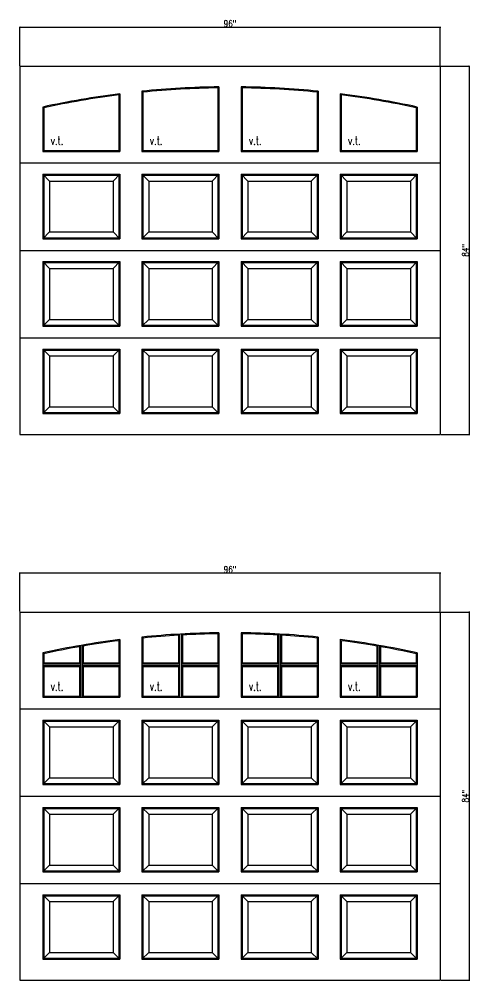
# Model space of a CAD drawing. Header units: inches. Extents: x 1985 to 11287, y 379 to 3234.
# Drawn here: x 9042.3 to 9145.1, y 2476.2 to 2695.7 of the extents above; entities that cross this region are included whole.
import ezdxf

# ---------------------------------------------------------------- set-up
doc = ezdxf.new("R2010")
doc.units = ezdxf.units.IN
doc.header["$MEASUREMENT"] = 0
doc.layers.get('0').update_dxf_attribs({"linetype": 'CONTINUOUS'})
doc.layers.get('Defpoints').update_dxf_attribs({"linetype": 'CONTINUOUS'})
doc.layers.add('COTE1-1 99', color=7, linetype='CONTINUOUS')
doc.layers.add('elevation 99', color=7, linetype='CONTINUOUS')
doc.styles.get("Standard").update_dxf_attribs({"font": 'txt.shx', "width": 0.8})
doc.dimstyles.new('Elevation', dxfattribs={"dimscale": 2, "dimtxt": 0.75, "dimasz": 0.0625, "dimexe": 0.0625, "dimexo": 0.0625, "dimgap": 0.0625, "dimtad": 1, "dimdec": 5, "dimzin": 0, "dimdsep": 46, "dimlunit": 5, "dimtxsty": 'Standard', "dimblk1": 'OBLIQUE', "dimblk2": 'OBLIQUE', "dimsah": 1, "dimcen": 2, "dimdle": 0.0625, "dimclrd": 1, "dimclre": 1, "dimadec": 1, "dimazin": 0, "dimtfac": 0.375, "dimtdec": 5, "dimtmove": 0, "dimatfit": 3, "dimldrblk": 'OBLIQUE', "dimfxl": 1, "dimfrac": 2, "dimtolj": 1, "dimtzin": 0, "dimarcsym": 0})

# ---------------------------------------------------------------- blocks, each defined once
blk = doc.blocks.new('_OBLIQUE')
at = {"color": 0, "linetype": 'ByBlock'}
blk.add_line((-0.5, -0.5), (0.5, 0.5), dxfattribs=at)
blk = doc.blocks.new('*D50')
at = {"layer": 'COTE1-1 99', "color": 1, "lineweight": -2, "transparency": 16777216}
for p, q in [((9138.51, 2569.25), (9042.26, 2569.25)), ((9042.38, 2560.49), (9042.38, 2569.37)), ((9138.38, 2560.49), (9138.38, 2569.37))]:
    blk.add_line(p, q, dxfattribs=at)
at = {"layer": 'Defpoints', "color": 0, "transparency": 16777216}
for p in [(9042.38, 2569.25), (9042.38, 2560.37), (9138.38, 2560.37)]:
    blk.add_point(p, dxfattribs=at)
at = {"layer": 'COTE1-1 99', "color": 1, "lineweight": -2, "transparency": 16777216, "xscale": 0.125, "yscale": 0.125, "zscale": 0.125, "rotation": 180}
blk.add_blockref('_OBLIQUE', (9042.38, 2569.25), dxfattribs=at)
at = {"layer": 'COTE1-1 99', "color": 1, "lineweight": -2, "transparency": 16777216, "xscale": 0.125, "yscale": 0.125, "zscale": 0.125}
blk.add_blockref('_OBLIQUE', (9138.38, 2569.25), dxfattribs=at)
at = {"layer": 'COTE1-1 99', "color": 0, "transparency": 16777216, "insert": (9090.38, 2570.12), "char_height": 1.5, "attachment_point": 5}
blk.add_mtext('\\A1;96"', dxfattribs=at)
blk = doc.blocks.new('*D51')
at = {"layer": 'COTE1-1 99', "color": 1, "lineweight": -2, "transparency": 16777216}
for p, q in [((9138.51, 2560.37), (9145.12, 2560.37)), ((9144.99, 2560.49), (9144.99, 2476.24)), ((9138.51, 2476.37), (9145.12, 2476.37))]:
    blk.add_line(p, q, dxfattribs=at)
at = {"layer": 'Defpoints', "color": 0, "transparency": 16777216}
for p in [(9138.38, 2560.37), (9138.38, 2476.37), (9144.99, 2476.37)]:
    blk.add_point(p, dxfattribs=at)
at = {"layer": 'COTE1-1 99', "color": 1, "lineweight": -2, "transparency": 16777216, "xscale": 0.125, "yscale": 0.125, "zscale": 0.125}
for p, rotation in [((9144.99, 2560.37), 90), ((9144.99, 2476.37), 270)]:
    blk.add_blockref('_OBLIQUE', p, dxfattribs=dict(at, rotation=rotation))
at = {"layer": 'COTE1-1 99', "color": 0, "transparency": 16777216, "insert": (9144.12, 2518.37), "char_height": 1.5, "attachment_point": 5, "rotation": 90}
blk.add_mtext('\\A1;84"', dxfattribs=at)
blk = doc.blocks.new('*D52')
at = {"layer": 'COTE1-1 99', "color": 1, "lineweight": -2, "transparency": 16777216}
for p, q in [((9138.51, 2693.81), (9042.26, 2693.81)), ((9042.38, 2685.05), (9042.38, 2693.93)), ((9138.38, 2685.05), (9138.38, 2693.93))]:
    blk.add_line(p, q, dxfattribs=at)
at = {"layer": 'Defpoints', "color": 0, "transparency": 16777216}
for p in [(9042.38, 2693.81), (9042.38, 2684.93), (9138.38, 2684.93)]:
    blk.add_point(p, dxfattribs=at)
at = {"layer": 'COTE1-1 99', "color": 1, "lineweight": -2, "transparency": 16777216, "xscale": 0.125, "yscale": 0.125, "zscale": 0.125, "rotation": 180}
blk.add_blockref('_OBLIQUE', (9042.38, 2693.81), dxfattribs=at)
at = {"layer": 'COTE1-1 99', "color": 1, "lineweight": -2, "transparency": 16777216, "xscale": 0.125, "yscale": 0.125, "zscale": 0.125}
blk.add_blockref('_OBLIQUE', (9138.38, 2693.81), dxfattribs=at)
at = {"layer": 'COTE1-1 99', "color": 0, "transparency": 16777216, "insert": (9090.38, 2694.68), "char_height": 1.5, "attachment_point": 5}
blk.add_mtext('\\A1;96"', dxfattribs=at)
blk = doc.blocks.new('*D53')
at = {"layer": 'COTE1-1 99', "color": 1, "lineweight": -2, "transparency": 16777216}
for p, q in [((9138.51, 2684.93), (9145.12, 2684.93)), ((9144.99, 2685.05), (9144.99, 2600.8)), ((9138.51, 2600.93), (9145.12, 2600.93))]:
    blk.add_line(p, q, dxfattribs=at)
at = {"layer": 'Defpoints', "color": 0, "transparency": 16777216}
for p in [(9138.38, 2684.93), (9138.38, 2600.93), (9144.99, 2600.93)]:
    blk.add_point(p, dxfattribs=at)
at = {"layer": 'COTE1-1 99', "color": 1, "lineweight": -2, "transparency": 16777216, "xscale": 0.125, "yscale": 0.125, "zscale": 0.125}
for p, rotation in [((9144.99, 2684.93), 90), ((9144.99, 2600.93), 270)]:
    blk.add_blockref('_OBLIQUE', p, dxfattribs=dict(at, rotation=rotation))
at = {"layer": 'COTE1-1 99', "color": 0, "transparency": 16777216, "insert": (9144.12, 2642.93), "char_height": 1.5, "attachment_point": 5, "rotation": 90}
blk.add_mtext('\\A1;84"', dxfattribs=at)

msp = doc.modelspace()

# ---------------------------------------------------------------- linework, layer by layer
at = {"layer": 'elevation 99'}
for p, q in [((9042.380675, 2684.928909), (9138.380675, 2684.928909)), ((9042.380675, 2684.928909), (9042.380675, 2600.928909)), ((9047.880675, 2684.928909), (9087.630675, 2684.928909)), ((9093.130675, 2684.928909), (9132.880675, 2684.928909)), ((9138.380675, 2684.928909), (9138.380675, 2600.928909)), ((9070.272675, 2679.235042), (9070.272675, 2665.508409)), ((9070.505675, 2679.024264), (9070.272675, 2679.235042)), ((9087.630675, 2679.995346), (9087.863675, 2680.228346)), ((9087.630675, 2679.995346), (9087.630675, 2665.741409)), ((9087.863675, 2680.231433), (9087.863675, 2665.508409)), ((9092.897675, 2680.231433), (9092.897675, 2665.508409)), ((9093.130675, 2679.995346), (9092.897675, 2680.228346)), ((9093.130675, 2679.995346), (9093.130675, 2665.741409)), ((9110.255675, 2679.024264), (9110.488675, 2679.235042)), ((9110.488675, 2679.235042), (9110.488675, 2665.508409)), ((9065.005675, 2678.397996), (9065.238675, 2678.66252)), ((9065.005675, 2678.397996), (9065.005675, 2665.741409)), ((9065.238675, 2678.66252), (9065.238675, 2665.508409)), ((9070.505675, 2679.024264), (9070.505675, 2665.741409)), ((9110.255675, 2679.024264), (9110.255675, 2665.741409)), ((9115.522675, 2678.66252), (9115.522675, 2665.508409)), ((9115.755675, 2678.397996), (9115.522675, 2678.66252)), ((9115.755675, 2678.397996), (9115.755675, 2665.741409)), ((9047.647675, 2675.634152), (9047.647675, 2665.508409)), ((9047.880675, 2675.446466), (9047.647675, 2675.634152)), ((9047.880675, 2675.446466), (9047.880675, 2665.741409)), ((9132.880675, 2675.446466), (9133.113675, 2675.634152)), ((9132.880675, 2675.446466), (9132.880675, 2665.741409)), ((9133.113675, 2675.634152), (9133.113675, 2665.508409)), ((9047.647675, 2665.508409), (9047.880675, 2665.741409)), ((9047.647675, 2665.508409), (9065.238675, 2665.508409)), ((9047.880675, 2665.741409), (9065.005675, 2665.741409)), ((9065.238675, 2665.508409), (9065.005675, 2665.741409)), ((9070.272675, 2665.508409), (9070.505675, 2665.741409)), ((9070.272675, 2665.508409), (9087.863675, 2665.508409)), ((9070.505675, 2665.741409), (9087.630675, 2665.741409)), ((9087.863675, 2665.508409), (9087.630675, 2665.741409)), ((9092.897675, 2665.508409), (9093.130675, 2665.741409)), ((9092.897675, 2665.508409), (9110.488675, 2665.508409)), ((9093.130675, 2665.741409), (9110.255675, 2665.741409)), ((9110.488675, 2665.508409), (9110.255675, 2665.741409)), ((9115.522675, 2665.508409), (9115.755675, 2665.741409)), ((9115.522675, 2665.508409), (9133.113675, 2665.508409)), ((9115.755675, 2665.741409), (9132.880675, 2665.741409)), ((9133.113675, 2665.508409), (9132.880675, 2665.741409)), ((9042.380675, 2662.866409), (9138.380675, 2662.866409)), ((9047.647675, 2660.286909), (9065.238675, 2660.286909)), ((9047.647675, 2660.286909), (9049.193175, 2658.741409)), ((9047.647675, 2660.286909), (9047.647675, 2645.570859)), ((9047.880675, 2660.053909), (9065.005675, 2660.053909)), ((9047.880675, 2660.053909), (9047.880675, 2645.803859)), ((9065.238675, 2660.286909), (9063.693175, 2658.741409)), ((9065.005675, 2660.053909), (9065.005675, 2645.803859)), ((9065.238675, 2660.286909), (9065.238675, 2645.570859)), ((9070.272675, 2660.286909), (9087.863675, 2660.286909)), ((9070.272675, 2660.286909), (9070.272675, 2645.570859)), ((9070.272675, 2660.286909), (9071.818175, 2658.741409)), ((9070.505675, 2660.053909), (9087.630675, 2660.053909)), ((9070.505675, 2660.053909), (9070.505675, 2645.803859)), ((9087.863675, 2660.286909), (9086.318175, 2658.741409)), ((9087.630675, 2660.053909), (9087.630675, 2645.803859)), ((9087.863675, 2660.286909), (9087.863675, 2645.570859)), ((9092.897675, 2660.286909), (9110.488675, 2660.286909)), ((9092.897675, 2660.286909), (9094.443175, 2658.741409)), ((9092.897675, 2660.286909), (9092.897675, 2645.570859)), ((9093.130675, 2660.053909), (9110.255675, 2660.053909)), ((9093.130675, 2660.053909), (9093.130675, 2645.803859)), ((9110.488675, 2660.286909), (9108.943175, 2658.741409)), ((9110.255675, 2660.053909), (9110.255675, 2645.803859)), ((9110.488675, 2660.286909), (9110.488675, 2645.570859)), ((9115.522675, 2660.286909), (9133.113675, 2660.286909)), ((9115.522675, 2660.286909), (9117.068175, 2658.741409)), ((9115.522675, 2660.286909), (9115.522675, 2645.570859)), ((9115.755675, 2660.053909), (9132.880675, 2660.053909)), ((9115.755675, 2660.053909), (9115.755675, 2645.803859)), ((9133.113675, 2660.286909), (9131.568175, 2658.741409)), ((9132.880675, 2660.053909), (9132.880675, 2645.803859)), ((9133.113675, 2660.286909), (9133.113675, 2645.570859)), ((9049.193175, 2658.741409), (9063.693175, 2658.741409)), ((9049.193175, 2658.741409), (9049.193175, 2647.116359)), ((9063.693175, 2658.741409), (9063.693175, 2647.116359)), ((9071.818175, 2658.741409), (9086.318175, 2658.741409)), ((9071.818175, 2658.741409), (9071.818175, 2647.116359)), ((9086.318175, 2658.741409), (9086.318175, 2647.116359)), ((9094.443175, 2658.741409), (9108.943175, 2658.741409)), ((9094.443175, 2658.741409), (9094.443175, 2647.116359)), ((9108.943175, 2658.741409), (9108.943175, 2647.116359)), ((9117.068175, 2658.741409), (9131.568175, 2658.741409)), ((9117.068175, 2658.741409), (9117.068175, 2647.116359)), ((9131.568175, 2658.741409), (9131.568175, 2647.116359)), ((9047.647675, 2645.570859), (9049.193175, 2647.116359)), ((9049.193175, 2647.116359), (9063.693175, 2647.116359)), ((9065.238675, 2645.570859), (9063.693175, 2647.116359)), ((9070.272675, 2645.570859), (9071.818175, 2647.116359)), ((9071.818175, 2647.116359), (9086.318175, 2647.116359)), ((9087.863675, 2645.570859), (9086.318175, 2647.116359)), ((9092.897675, 2645.570859), (9094.443175, 2647.116359)), ((9094.443175, 2647.116359), (9108.943175, 2647.116359)), ((9110.488675, 2645.570859), (9108.943175, 2647.116359)), ((9115.522675, 2645.570859), (9117.068175, 2647.116359)), ((9117.068175, 2647.116359), (9131.568175, 2647.116359)), ((9133.113675, 2645.570859), (9131.568175, 2647.116359)), ((9047.647675, 2645.570859), (9065.238675, 2645.570859)), ((9047.880675, 2645.803859), (9065.005675, 2645.803859)), ((9070.272675, 2645.570859), (9087.863675, 2645.570859)), ((9070.505675, 2645.803859), (9087.630675, 2645.803859)), ((9092.897675, 2645.570859), (9110.488675, 2645.570859)), ((9093.130675, 2645.803859), (9110.255675, 2645.803859)), ((9115.522675, 2645.570859), (9133.113675, 2645.570859)), ((9115.755675, 2645.803859), (9132.880675, 2645.803859)), ((9042.380675, 2642.928909), (9138.380675, 2642.928909)), ((9047.647675, 2640.349409), (9065.238675, 2640.349409)), ((9047.647675, 2640.349409), (9047.647675, 2625.633359)), ((9047.647675, 2640.349409), (9049.193175, 2638.803909)), ((9047.880675, 2640.116409), (9065.005675, 2640.116409)), ((9047.880675, 2640.116409), (9047.880675, 2625.866359)), ((9065.238675, 2640.349409), (9063.693175, 2638.803909)), ((9065.005675, 2640.116409), (9065.005675, 2625.866359)), ((9065.238675, 2640.349409), (9065.238675, 2625.633359)), ((9070.272675, 2640.349409), (9070.272675, 2625.633359)), ((9070.272675, 2640.349409), (9087.863675, 2640.349409)), ((9070.272675, 2640.349409), (9071.818175, 2638.803909)), ((9070.505675, 2640.116409), (9070.505675, 2625.866359)), ((9070.505675, 2640.116409), (9087.630675, 2640.116409)), ((9087.863675, 2640.349409), (9086.318175, 2638.803909)), ((9087.630675, 2640.116409), (9087.630675, 2625.866359)), ((9087.863675, 2640.349409), (9087.863675, 2625.633359)), ((9092.897675, 2640.349409), (9110.488675, 2640.349409)), ((9092.897675, 2640.349409), (9092.897675, 2625.633359)), ((9092.897675, 2640.349409), (9094.443175, 2638.803909)), ((9093.130675, 2640.116409), (9110.255675, 2640.116409)), ((9093.130675, 2640.116409), (9093.130675, 2625.866359)), ((9110.488675, 2640.349409), (9108.943175, 2638.803909)), ((9110.255675, 2640.116409), (9110.255675, 2625.866359)), ((9110.488675, 2640.349409), (9110.488675, 2625.633359)), ((9115.522675, 2640.349409), (9115.522675, 2625.633359)), ((9115.522675, 2640.349409), (9133.113675, 2640.349409)), ((9115.522675, 2640.349409), (9117.068175, 2638.803909)), ((9115.755675, 2640.116409), (9115.755675, 2625.866359)), ((9115.755675, 2640.116409), (9132.880675, 2640.116409)), ((9133.113675, 2640.349409), (9131.568175, 2638.803909)), ((9132.880675, 2640.116409), (9132.880675, 2625.866359)), ((9133.113675, 2640.349409), (9133.113675, 2625.633359)), ((9049.193175, 2638.803909), (9063.693175, 2638.803909)), ((9049.193175, 2638.803909), (9049.193175, 2627.178859)), ((9063.693175, 2638.803909), (9063.693175, 2627.178859)), ((9071.818175, 2638.803909), (9071.818175, 2627.178859)), ((9071.818175, 2638.803909), (9086.318175, 2638.803909)), ((9086.318175, 2638.803909), (9086.318175, 2627.178859)), ((9094.443175, 2638.803909), (9108.943175, 2638.803909)), ((9094.443175, 2638.803909), (9094.443175, 2627.178859)), ((9108.943175, 2638.803909), (9108.943175, 2627.178859)), ((9117.068175, 2638.803909), (9117.068175, 2627.178859)), ((9117.068175, 2638.803909), (9131.568175, 2638.803909)), ((9131.568175, 2638.803909), (9131.568175, 2627.178859)), ((9047.647675, 2625.633359), (9049.193175, 2627.178859)), ((9049.193175, 2627.178859), (9063.693175, 2627.178859)), ((9065.238675, 2625.633359), (9063.693175, 2627.178859)), ((9070.272675, 2625.633359), (9071.818175, 2627.178859)), ((9071.818175, 2627.178859), (9086.318175, 2627.178859)), ((9087.863675, 2625.633359), (9086.318175, 2627.178859)), ((9092.897675, 2625.633359), (9094.443175, 2627.178859)), ((9094.443175, 2627.178859), (9108.943175, 2627.178859)), ((9110.488675, 2625.633359), (9108.943175, 2627.178859)), ((9115.522675, 2625.633359), (9117.068175, 2627.178859)), ((9117.068175, 2627.178859), (9131.568175, 2627.178859)), ((9133.113675, 2625.633359), (9131.568175, 2627.178859)), ((9047.647675, 2625.633359), (9065.238675, 2625.633359)), ((9047.880675, 2625.866359), (9065.005675, 2625.866359)), ((9070.272675, 2625.633359), (9087.863675, 2625.633359)), ((9070.505675, 2625.866359), (9087.630675, 2625.866359)), ((9092.897675, 2625.633359), (9110.488675, 2625.633359)), ((9093.130675, 2625.866359), (9110.255675, 2625.866359)), ((9115.522675, 2625.633359), (9133.113675, 2625.633359)), ((9115.755675, 2625.866359), (9132.880675, 2625.866359)), ((9042.380675, 2622.991409), (9138.380675, 2622.991409)), ((9047.647675, 2620.411959), (9065.238675, 2620.411959)), ((9047.647675, 2620.411959), (9047.647675, 2605.695909)), ((9047.647675, 2620.411959), (9049.193175, 2618.866459)), ((9047.880675, 2620.178959), (9065.005675, 2620.178959)), ((9047.880675, 2620.178959), (9047.880675, 2605.928909)), ((9065.238675, 2620.411959), (9063.693175, 2618.866459)), ((9065.005675, 2620.178959), (9065.005675, 2605.928909)), ((9065.238675, 2620.411959), (9065.238675, 2605.695909)), ((9070.272675, 2620.411959), (9087.863675, 2620.411959)), ((9070.272675, 2620.411959), (9070.272675, 2605.695909)), ((9070.272675, 2620.411959), (9071.818175, 2618.866459)), ((9070.505675, 2620.178959), (9087.630675, 2620.178959)), ((9070.505675, 2620.178959), (9070.505675, 2605.928909)), ((9087.863675, 2620.411959), (9086.318175, 2618.866459)), ((9087.630675, 2620.178959), (9087.630675, 2605.928909)), ((9087.863675, 2620.411959), (9087.863675, 2605.695909)), ((9092.897675, 2620.411959), (9110.488675, 2620.411959)), ((9092.897675, 2620.411959), (9092.897675, 2605.695909)), ((9092.897675, 2620.411959), (9094.443175, 2618.866459)), ((9093.130675, 2620.178959), (9110.255675, 2620.178959)), ((9093.130675, 2620.178959), (9093.130675, 2605.928909)), ((9110.488675, 2620.411959), (9108.943175, 2618.866459)), ((9110.255675, 2620.178959), (9110.255675, 2605.928909)), ((9110.488675, 2620.411959), (9110.488675, 2605.695909)), ((9115.522675, 2620.411959), (9115.522675, 2605.695909)), ((9115.522675, 2620.411959), (9133.113675, 2620.411959)), ((9115.522675, 2620.411959), (9117.068175, 2618.866459)), ((9115.755675, 2620.178959), (9115.755675, 2605.928909)), ((9115.755675, 2620.178959), (9132.880675, 2620.178959)), ((9133.113675, 2620.411959), (9131.568175, 2618.866459)), ((9132.880675, 2620.178959), (9132.880675, 2605.928909)), ((9133.113675, 2620.411959), (9133.113675, 2605.695909)), ((9049.193175, 2618.866459), (9063.693175, 2618.866459)), ((9049.193175, 2618.866459), (9049.193175, 2607.241409)), ((9063.693175, 2618.866459), (9063.693175, 2607.241409)), ((9071.818175, 2618.866459), (9086.318175, 2618.866459)), ((9071.818175, 2618.866459), (9071.818175, 2607.241409)), ((9086.318175, 2618.866459), (9086.318175, 2607.241409)), ((9094.443175, 2618.866459), (9108.943175, 2618.866459)), ((9094.443175, 2618.866459), (9094.443175, 2607.241409)), ((9108.943175, 2618.866459), (9108.943175, 2607.241409)), ((9117.068175, 2618.866459), (9117.068175, 2607.241409)), ((9117.068175, 2618.866459), (9131.568175, 2618.866459)), ((9131.568175, 2618.866459), (9131.568175, 2607.241409)), ((9047.647675, 2605.695909), (9049.193175, 2607.241409)), ((9049.193175, 2607.241409), (9063.693175, 2607.241409)), ((9065.238675, 2605.695909), (9063.693175, 2607.241409)), ((9070.272675, 2605.695909), (9071.818175, 2607.241409)), ((9071.818175, 2607.241409), (9086.318175, 2607.241409)), ((9087.863675, 2605.695909), (9086.318175, 2607.241409)), ((9092.897675, 2605.695909), (9094.443175, 2607.241409)), ((9094.443175, 2607.241409), (9108.943175, 2607.241409)), ((9110.488675, 2605.695909), (9108.943175, 2607.241409)), ((9115.522675, 2605.695909), (9117.068175, 2607.241409)), ((9117.068175, 2607.241409), (9131.568175, 2607.241409)), ((9133.113675, 2605.695909), (9131.568175, 2607.241409)), ((9047.647675, 2605.695909), (9065.238675, 2605.695909)), ((9047.880675, 2605.928909), (9065.005675, 2605.928909)), ((9070.272675, 2605.695909), (9087.863675, 2605.695909)), ((9070.505675, 2605.928909), (9087.630675, 2605.928909)), ((9092.897675, 2605.695909), (9110.488675, 2605.695909)), ((9093.130675, 2605.928909), (9110.255675, 2605.928909)), ((9115.522675, 2605.695909), (9133.113675, 2605.695909)), ((9115.755675, 2605.928909), (9132.880675, 2605.928909)), ((9042.380675, 2600.928909), (9138.380675, 2600.928909)), ((9042.380675, 2560.366389), (9138.380675, 2560.366389)), ((9042.380675, 2560.366389), (9042.380675, 2476.366389)), ((9047.880675, 2560.366389), (9087.630675, 2560.366389)), ((9093.130675, 2560.366389), (9132.880675, 2560.366389)), ((9138.380675, 2560.366389), (9138.380675, 2476.366389)), ((9070.272675, 2554.672521), (9070.272675, 2540.945889)), ((9070.505675, 2554.461743), (9070.272675, 2554.672521)), ((9070.505675, 2554.461743), (9070.505675, 2548.741439)), ((9078.630675, 2555.106278), (9078.863675, 2555.353241)), ((9078.630675, 2555.106278), (9078.630675, 2548.741389)), ((9078.863675, 2555.353241), (9078.863675, 2540.945889)), ((9079.272675, 2555.376385), (9079.272675, 2540.945889)), ((9079.272675, 2555.376385), (9079.505675, 2555.155206)), ((9079.505675, 2555.15585), (9079.505675, 2548.741389)), ((9087.630675, 2555.432826), (9087.863675, 2555.665826)), ((9087.630675, 2555.432826), (9087.630675, 2548.741439)), ((9087.863675, 2555.668912), (9087.863675, 2540.945889)), ((9092.897675, 2555.668912), (9092.897675, 2540.945889)), ((9093.130675, 2555.432826), (9092.897675, 2555.665826)), ((9093.130675, 2555.432826), (9093.130675, 2548.741439)), ((9101.255675, 2555.15585), (9101.488675, 2555.376385)), ((9101.255675, 2555.15585), (9101.255675, 2548.741389)), ((9101.488675, 2555.376385), (9101.488675, 2540.945889)), ((9101.897675, 2555.353241), (9101.897675, 2540.945889)), ((9101.897675, 2555.353241), (9102.130675, 2555.106278)), ((9102.130675, 2555.106278), (9102.130675, 2548.741389)), ((9110.255675, 2554.461743), (9110.488675, 2554.672521)), ((9110.255675, 2554.461743), (9110.255675, 2548.741439)), ((9110.488675, 2554.672521), (9110.488675, 2540.945889)), ((9056.005675, 2552.475486), (9056.238675, 2552.752463)), ((9056.005675, 2552.475486), (9056.005675, 2548.741389)), ((9056.238675, 2552.752463), (9056.238675, 2540.945889)), ((9056.647675, 2552.822802), (9056.647675, 2540.945889)), ((9056.647675, 2552.822802), (9056.880675, 2552.626148)), ((9056.880675, 2552.626148), (9056.880675, 2548.741389)), ((9065.005675, 2553.835475), (9065.238675, 2554.1)), ((9065.005675, 2553.835475), (9065.005675, 2548.741439)), ((9065.238675, 2554.1), (9065.238675, 2540.945889)), ((9115.522675, 2554.1), (9115.522675, 2540.945889)), ((9115.755675, 2553.835475), (9115.522675, 2554.1)), ((9115.755675, 2553.835475), (9115.755675, 2548.741439)), ((9123.880675, 2552.626148), (9124.113675, 2552.822802)), ((9123.880675, 2552.626148), (9123.880675, 2548.741389)), ((9124.113675, 2552.822802), (9124.113675, 2540.945889)), ((9124.522675, 2552.752463), (9124.522675, 2540.945889)), ((9124.522675, 2552.752463), (9124.755675, 2552.475486)), ((9124.755675, 2552.475486), (9124.755675, 2548.741389)), ((9047.647675, 2551.071632), (9047.647675, 2540.945889)), ((9047.880675, 2550.883946), (9047.647675, 2551.071632)), ((9047.880675, 2550.883946), (9047.880675, 2548.741439)), ((9132.880675, 2550.883946), (9133.113675, 2551.071632)), ((9132.880675, 2550.883946), (9132.880675, 2548.741439)), ((9133.113675, 2551.071632), (9133.113675, 2540.945889)), ((9047.880675, 2548.741439), (9047.647675, 2548.508439)), ((9054.344141, 2548.508389), (9047.647675, 2548.508439)), ((9047.880675, 2547.866439), (9047.647675, 2548.099439)), ((9054.344141, 2548.099389), (9047.647675, 2548.099439)), ((9054.111141, 2548.741389), (9047.880675, 2548.741439)), ((9047.880675, 2547.866439), (9047.880675, 2541.178889)), ((9054.111141, 2547.866389), (9047.880675, 2547.866439)), ((9056.238675, 2548.508389), (9052.830975, 2548.508439)), ((9056.238675, 2548.099389), (9052.830975, 2548.099439)), ((9056.005675, 2548.741389), (9054.111141, 2548.741389)), ((9056.005675, 2547.866389), (9054.111141, 2547.866389)), ((9056.238675, 2548.508389), (9056.005675, 2548.741389)), ((9056.005675, 2547.866389), (9056.238675, 2548.099389)), ((9056.005675, 2547.866389), (9056.005675, 2541.178889)), ((9056.647675, 2548.508389), (9056.880675, 2548.741389)), ((9065.238675, 2548.508439), (9056.647675, 2548.508389)), ((9065.238675, 2548.099439), (9056.647675, 2548.099389)), ((9056.880675, 2547.866389), (9056.647675, 2548.099389)), ((9065.005675, 2548.741439), (9056.880675, 2548.741389)), ((9065.005675, 2547.866439), (9056.880675, 2547.866389)), ((9056.880675, 2547.866389), (9056.880675, 2541.178889)), ((9065.238675, 2548.508439), (9065.005675, 2548.741439)), ((9065.005675, 2547.866439), (9065.238675, 2548.099439)), ((9065.005675, 2547.866439), (9065.005675, 2541.178889)), ((9070.505675, 2548.741439), (9070.272675, 2548.508439)), ((9076.969141, 2548.508389), (9070.272675, 2548.508439)), ((9070.505675, 2547.866439), (9070.272675, 2548.099439)), ((9076.969141, 2548.099389), (9070.272675, 2548.099439)), ((9076.736141, 2548.741389), (9070.505675, 2548.741439)), ((9070.505675, 2547.866439), (9070.505675, 2541.178889)), ((9076.736141, 2547.866389), (9070.505675, 2547.866439)), ((9078.863675, 2548.508389), (9075.455975, 2548.508439)), ((9078.863675, 2548.099389), (9075.455975, 2548.099439)), ((9078.630675, 2548.741389), (9076.736141, 2548.741389)), ((9078.630675, 2547.866389), (9076.736141, 2547.866389)), ((9078.863675, 2548.508389), (9078.630675, 2548.741389)), ((9078.630675, 2547.866389), (9078.863675, 2548.099389)), ((9078.630675, 2547.866389), (9078.630675, 2541.178889)), ((9079.272675, 2548.508389), (9079.505675, 2548.741389)), ((9087.863675, 2548.508439), (9079.272675, 2548.508389)), ((9087.863675, 2548.099439), (9079.272675, 2548.099389)), ((9079.505675, 2547.866389), (9079.272675, 2548.099389)), ((9087.630675, 2548.741439), (9079.505675, 2548.741389)), ((9087.630675, 2547.866439), (9079.505675, 2547.866389)), ((9079.505675, 2547.866389), (9079.505675, 2541.178889)), ((9087.863675, 2548.508439), (9087.630675, 2548.741439)), ((9087.630675, 2547.866439), (9087.863675, 2548.099439)), ((9087.630675, 2547.866439), (9087.630675, 2541.178889)), ((9093.130675, 2548.741439), (9092.897675, 2548.508439)), ((9099.594141, 2548.508389), (9092.897675, 2548.508439)), ((9093.130675, 2547.866439), (9092.897675, 2548.099439)), ((9099.594141, 2548.099389), (9092.897675, 2548.099439)), ((9099.361141, 2548.741389), (9093.130675, 2548.741439)), ((9093.130675, 2547.866439), (9093.130675, 2541.178889)), ((9099.361141, 2547.866389), (9093.130675, 2547.866439)), ((9101.488675, 2548.508389), (9098.080975, 2548.508439)), ((9101.488675, 2548.099389), (9098.080975, 2548.099439)), ((9101.255675, 2548.741389), (9099.361141, 2548.741389)), ((9101.255675, 2547.866389), (9099.361141, 2547.866389)), ((9101.488675, 2548.508389), (9101.255675, 2548.741389)), ((9101.255675, 2547.866389), (9101.488675, 2548.099389)), ((9101.255675, 2547.866389), (9101.255675, 2541.178889)), ((9101.897675, 2548.508389), (9102.130675, 2548.741389)), ((9110.488675, 2548.508439), (9101.897675, 2548.508389)), ((9110.488675, 2548.099439), (9101.897675, 2548.099389)), ((9102.130675, 2547.866389), (9101.897675, 2548.099389)), ((9110.255675, 2548.741439), (9102.130675, 2548.741389)), ((9110.255675, 2547.866439), (9102.130675, 2547.866389)), ((9102.130675, 2547.866389), (9102.130675, 2541.178889)), ((9110.488675, 2548.508439), (9110.255675, 2548.741439)), ((9110.255675, 2547.866439), (9110.488675, 2548.099439)), ((9110.255675, 2547.866439), (9110.255675, 2541.178889)), ((9115.755675, 2548.741439), (9115.522675, 2548.508439)), ((9122.219141, 2548.508389), (9115.522675, 2548.508439)), ((9115.755675, 2547.866439), (9115.522675, 2548.099439)), ((9122.219141, 2548.099389), (9115.522675, 2548.099439)), ((9121.986141, 2548.741389), (9115.755675, 2548.741439)), ((9115.755675, 2547.866439), (9115.755675, 2541.178889)), ((9121.986141, 2547.866389), (9115.755675, 2547.866439)), ((9124.113675, 2548.508389), (9120.705975, 2548.508439)), ((9124.113675, 2548.099389), (9120.705975, 2548.099439)), ((9123.880675, 2548.741389), (9121.986141, 2548.741389)), ((9123.880675, 2547.866389), (9121.986141, 2547.866389)), ((9124.113675, 2548.508389), (9123.880675, 2548.741389)), ((9123.880675, 2547.866389), (9124.113675, 2548.099389)), ((9123.880675, 2547.866389), (9123.880675, 2541.178889)), ((9124.522675, 2548.508389), (9124.755675, 2548.741389)), ((9133.113675, 2548.508439), (9124.522675, 2548.508389)), ((9133.113675, 2548.099439), (9124.522675, 2548.099389)), ((9124.755675, 2547.866389), (9124.522675, 2548.099389)), ((9132.880675, 2548.741439), (9124.755675, 2548.741389)), ((9132.880675, 2547.866439), (9124.755675, 2547.866389)), ((9124.755675, 2547.866389), (9124.755675, 2541.178889)), ((9133.113675, 2548.508439), (9132.880675, 2548.741439)), ((9132.880675, 2547.866439), (9133.113675, 2548.099439)), ((9132.880675, 2547.866439), (9132.880675, 2541.178889)), ((9047.647675, 2540.945889), (9047.880675, 2541.178889)), ((9047.880675, 2541.178889), (9056.005675, 2541.178889)), ((9056.005675, 2541.178889), (9056.238675, 2540.945889)), ((9056.880675, 2541.178889), (9056.647675, 2540.945889)), ((9056.880675, 2541.178889), (9065.005675, 2541.178889)), ((9065.238675, 2540.945889), (9065.005675, 2541.178889)), ((9070.272675, 2540.945889), (9070.505675, 2541.178889)), ((9070.505675, 2541.178889), (9078.630675, 2541.178889)), ((9078.630675, 2541.178889), (9078.863675, 2540.945889)), ((9079.505675, 2541.178889), (9079.272675, 2540.945889)), ((9079.505675, 2541.178889), (9087.630675, 2541.178889)), ((9087.863675, 2540.945889), (9087.630675, 2541.178889)), ((9092.897675, 2540.945889), (9093.130675, 2541.178889)), ((9093.130675, 2541.178889), (9101.255675, 2541.178889)), ((9101.255675, 2541.178889), (9101.488675, 2540.945889)), ((9102.130675, 2541.178889), (9101.897675, 2540.945889)), ((9102.130675, 2541.178889), (9110.255675, 2541.178889)), ((9110.488675, 2540.945889), (9110.255675, 2541.178889)), ((9115.522675, 2540.945889), (9115.755675, 2541.178889)), ((9115.755675, 2541.178889), (9123.880675, 2541.178889)), ((9123.880675, 2541.178889), (9124.113675, 2540.945889)), ((9124.755675, 2541.178889), (9124.522675, 2540.945889)), ((9124.755675, 2541.178889), (9132.880675, 2541.178889)), ((9133.113675, 2540.945889), (9132.880675, 2541.178889)), ((9047.647675, 2540.945889), (9065.238675, 2540.945889)), ((9056.238675, 2540.945889), (9056.647675, 2540.945889)), ((9070.272675, 2540.945889), (9087.863675, 2540.945889)), ((9078.863675, 2540.945889), (9079.272675, 2540.945889)), ((9092.897675, 2540.945889), (9110.488675, 2540.945889)), ((9101.488675, 2540.945889), (9101.897675, 2540.945889)), ((9115.522675, 2540.945889), (9133.113675, 2540.945889)), ((9124.113675, 2540.945889), (9124.522675, 2540.945889)), ((9042.380675, 2538.303889), (9138.380675, 2538.303889)), ((9047.647675, 2535.724389), (9065.238675, 2535.724389)), ((9047.647675, 2535.724389), (9049.193175, 2534.178889)), ((9047.647675, 2535.724389), (9047.647675, 2521.008339)), ((9047.880675, 2535.491389), (9065.005675, 2535.491389)), ((9047.880675, 2535.491389), (9047.880675, 2521.241339)), ((9065.238675, 2535.724389), (9063.693175, 2534.178889)), ((9065.005675, 2535.491389), (9065.005675, 2521.241339)), ((9065.238675, 2535.724389), (9065.238675, 2521.008339)), ((9070.272675, 2535.724389), (9087.863675, 2535.724389)), ((9070.272675, 2535.724389), (9070.272675, 2521.008339)), ((9070.272675, 2535.724389), (9071.818175, 2534.178889)), ((9070.505675, 2535.491389), (9087.630675, 2535.491389)), ((9070.505675, 2535.491389), (9070.505675, 2521.241339)), ((9087.863675, 2535.724389), (9086.318175, 2534.178889)), ((9087.630675, 2535.491389), (9087.630675, 2521.241339)), ((9087.863675, 2535.724389), (9087.863675, 2521.008339)), ((9092.897675, 2535.724389), (9110.488675, 2535.724389)), ((9092.897675, 2535.724389), (9094.443175, 2534.178889)), ((9092.897675, 2535.724389), (9092.897675, 2521.008339)), ((9093.130675, 2535.491389), (9110.255675, 2535.491389)), ((9093.130675, 2535.491389), (9093.130675, 2521.241339)), ((9110.488675, 2535.724389), (9108.943175, 2534.178889)), ((9110.255675, 2535.491389), (9110.255675, 2521.241339)), ((9110.488675, 2535.724389), (9110.488675, 2521.008339)), ((9115.522675, 2535.724389), (9133.113675, 2535.724389)), ((9115.522675, 2535.724389), (9117.068175, 2534.178889)), ((9115.522675, 2535.724389), (9115.522675, 2521.008339)), ((9115.755675, 2535.491389), (9132.880675, 2535.491389)), ((9115.755675, 2535.491389), (9115.755675, 2521.241339)), ((9133.113675, 2535.724389), (9131.568175, 2534.178889)), ((9132.880675, 2535.491389), (9132.880675, 2521.241339)), ((9133.113675, 2535.724389), (9133.113675, 2521.008339)), ((9049.193175, 2534.178889), (9063.693175, 2534.178889)), ((9049.193175, 2534.178889), (9049.193175, 2522.553839)), ((9063.693175, 2534.178889), (9063.693175, 2522.553839)), ((9071.818175, 2534.178889), (9086.318175, 2534.178889)), ((9071.818175, 2534.178889), (9071.818175, 2522.553839)), ((9086.318175, 2534.178889), (9086.318175, 2522.553839)), ((9094.443175, 2534.178889), (9108.943175, 2534.178889)), ((9094.443175, 2534.178889), (9094.443175, 2522.553839)), ((9108.943175, 2534.178889), (9108.943175, 2522.553839)), ((9117.068175, 2534.178889), (9131.568175, 2534.178889)), ((9117.068175, 2534.178889), (9117.068175, 2522.553839)), ((9131.568175, 2534.178889), (9131.568175, 2522.553839)), ((9047.647675, 2521.008339), (9049.193175, 2522.553839)), ((9047.880675, 2521.241339), (9065.005675, 2521.241339)), ((9049.193175, 2522.553839), (9063.693175, 2522.553839)), ((9065.238675, 2521.008339), (9063.693175, 2522.553839)), ((9070.272675, 2521.008339), (9071.818175, 2522.553839)), ((9070.505675, 2521.241339), (9087.630675, 2521.241339)), ((9071.818175, 2522.553839), (9086.318175, 2522.553839)), ((9087.863675, 2521.008339), (9086.318175, 2522.553839)), ((9092.897675, 2521.008339), (9094.443175, 2522.553839)), ((9093.130675, 2521.241339), (9110.255675, 2521.241339)), ((9094.443175, 2522.553839), (9108.943175, 2522.553839)), ((9110.488675, 2521.008339), (9108.943175, 2522.553839)), ((9115.522675, 2521.008339), (9117.068175, 2522.553839)), ((9115.755675, 2521.241339), (9132.880675, 2521.241339)), ((9117.068175, 2522.553839), (9131.568175, 2522.553839)), ((9133.113675, 2521.008339), (9131.568175, 2522.553839)), ((9047.647675, 2521.008339), (9065.238675, 2521.008339)), ((9070.272675, 2521.008339), (9087.863675, 2521.008339)), ((9092.897675, 2521.008339), (9110.488675, 2521.008339)), ((9115.522675, 2521.008339), (9133.113675, 2521.008339)), ((9042.380675, 2518.366389), (9138.380675, 2518.366389)), ((9047.647675, 2515.786889), (9065.238675, 2515.786889)), ((9047.647675, 2515.786889), (9047.647675, 2501.070839)), ((9047.647675, 2515.786889), (9049.193175, 2514.241389)), ((9047.880675, 2515.553889), (9065.005675, 2515.553889)), ((9047.880675, 2515.553889), (9047.880675, 2501.303839)), ((9065.238675, 2515.786889), (9063.693175, 2514.241389)), ((9065.005675, 2515.553889), (9065.005675, 2501.303839)), ((9065.238675, 2515.786889), (9065.238675, 2501.070839)), ((9070.272675, 2515.786889), (9070.272675, 2501.070839)), ((9070.272675, 2515.786889), (9087.863675, 2515.786889)), ((9070.272675, 2515.786889), (9071.818175, 2514.241389)), ((9070.505675, 2515.553889), (9070.505675, 2501.303839)), ((9070.505675, 2515.553889), (9087.630675, 2515.553889)), ((9087.863675, 2515.786889), (9086.318175, 2514.241389)), ((9087.630675, 2515.553889), (9087.630675, 2501.303839)), ((9087.863675, 2515.786889), (9087.863675, 2501.070839)), ((9092.897675, 2515.786889), (9110.488675, 2515.786889)), ((9092.897675, 2515.786889), (9092.897675, 2501.070839)), ((9092.897675, 2515.786889), (9094.443175, 2514.241389)), ((9093.130675, 2515.553889), (9110.255675, 2515.553889)), ((9093.130675, 2515.553889), (9093.130675, 2501.303839)), ((9110.488675, 2515.786889), (9108.943175, 2514.241389)), ((9110.255675, 2515.553889), (9110.255675, 2501.303839)), ((9110.488675, 2515.786889), (9110.488675, 2501.070839)), ((9115.522675, 2515.786889), (9115.522675, 2501.070839)), ((9115.522675, 2515.786889), (9133.113675, 2515.786889)), ((9115.522675, 2515.786889), (9117.068175, 2514.241389)), ((9115.755675, 2515.553889), (9115.755675, 2501.303839)), ((9115.755675, 2515.553889), (9132.880675, 2515.553889)), ((9133.113675, 2515.786889), (9131.568175, 2514.241389)), ((9132.880675, 2515.553889), (9132.880675, 2501.303839)), ((9133.113675, 2515.786889), (9133.113675, 2501.070839)), ((9049.193175, 2514.241389), (9063.693175, 2514.241389)), ((9049.193175, 2514.241389), (9049.193175, 2502.616339)), ((9063.693175, 2514.241389), (9063.693175, 2502.616339)), ((9071.818175, 2514.241389), (9071.818175, 2502.616339)), ((9071.818175, 2514.241389), (9086.318175, 2514.241389)), ((9086.318175, 2514.241389), (9086.318175, 2502.616339)), ((9094.443175, 2514.241389), (9108.943175, 2514.241389)), ((9094.443175, 2514.241389), (9094.443175, 2502.616339)), ((9108.943175, 2514.241389), (9108.943175, 2502.616339)), ((9117.068175, 2514.241389), (9117.068175, 2502.616339)), ((9117.068175, 2514.241389), (9131.568175, 2514.241389)), ((9131.568175, 2514.241389), (9131.568175, 2502.616339)), ((9047.647675, 2501.070839), (9049.193175, 2502.616339)), ((9049.193175, 2502.616339), (9063.693175, 2502.616339)), ((9065.238675, 2501.070839), (9063.693175, 2502.616339)), ((9070.272675, 2501.070839), (9071.818175, 2502.616339)), ((9071.818175, 2502.616339), (9086.318175, 2502.616339)), ((9087.863675, 2501.070839), (9086.318175, 2502.616339)), ((9092.897675, 2501.070839), (9094.443175, 2502.616339)), ((9094.443175, 2502.616339), (9108.943175, 2502.616339)), ((9110.488675, 2501.070839), (9108.943175, 2502.616339)), ((9115.522675, 2501.070839), (9117.068175, 2502.616339)), ((9117.068175, 2502.616339), (9131.568175, 2502.616339)), ((9133.113675, 2501.070839), (9131.568175, 2502.616339)), ((9047.647675, 2501.070839), (9065.238675, 2501.070839)), ((9047.880675, 2501.303839), (9065.005675, 2501.303839)), ((9070.272675, 2501.070839), (9087.863675, 2501.070839)), ((9070.505675, 2501.303839), (9087.630675, 2501.303839)), ((9092.897675, 2501.070839), (9110.488675, 2501.070839)), ((9093.130675, 2501.303839), (9110.255675, 2501.303839)), ((9115.522675, 2501.070839), (9133.113675, 2501.070839)), ((9115.755675, 2501.303839), (9132.880675, 2501.303839)), ((9042.380675, 2498.428889), (9138.380675, 2498.428889)), ((9047.647675, 2495.849439), (9065.238675, 2495.849439)), ((9047.647675, 2495.849439), (9047.647675, 2481.133389)), ((9047.647675, 2495.849439), (9049.193175, 2494.303939)), ((9047.880675, 2495.616439), (9065.005675, 2495.616439)), ((9047.880675, 2495.616439), (9047.880675, 2481.366389)), ((9065.238675, 2495.849439), (9063.693175, 2494.303939)), ((9065.005675, 2495.616439), (9065.005675, 2481.366389)), ((9065.238675, 2495.849439), (9065.238675, 2481.133389)), ((9070.272675, 2495.849439), (9087.863675, 2495.849439)), ((9070.272675, 2495.849439), (9070.272675, 2481.133389)), ((9070.272675, 2495.849439), (9071.818175, 2494.303939)), ((9070.505675, 2495.616439), (9087.630675, 2495.616439)), ((9070.505675, 2495.616439), (9070.505675, 2481.366389)), ((9087.863675, 2495.849439), (9086.318175, 2494.303939)), ((9087.630675, 2495.616439), (9087.630675, 2481.366389)), ((9087.863675, 2495.849439), (9087.863675, 2481.133389)), ((9092.897675, 2495.849439), (9110.488675, 2495.849439)), ((9092.897675, 2495.849439), (9092.897675, 2481.133389)), ((9092.897675, 2495.849439), (9094.443175, 2494.303939)), ((9093.130675, 2495.616439), (9110.255675, 2495.616439)), ((9093.130675, 2495.616439), (9093.130675, 2481.366389)), ((9110.488675, 2495.849439), (9108.943175, 2494.303939)), ((9110.255675, 2495.616439), (9110.255675, 2481.366389)), ((9110.488675, 2495.849439), (9110.488675, 2481.133389)), ((9115.522675, 2495.849439), (9115.522675, 2481.133389)), ((9115.522675, 2495.849439), (9133.113675, 2495.849439)), ((9115.522675, 2495.849439), (9117.068175, 2494.303939)), ((9115.755675, 2495.616439), (9115.755675, 2481.366389)), ((9115.755675, 2495.616439), (9132.880675, 2495.616439)), ((9133.113675, 2495.849439), (9131.568175, 2494.303939)), ((9132.880675, 2495.616439), (9132.880675, 2481.366389)), ((9133.113675, 2495.849439), (9133.113675, 2481.133389)), ((9049.193175, 2494.303939), (9063.693175, 2494.303939)), ((9049.193175, 2494.303939), (9049.193175, 2482.678889)), ((9063.693175, 2494.303939), (9063.693175, 2482.678889)), ((9071.818175, 2494.303939), (9086.318175, 2494.303939)), ((9071.818175, 2494.303939), (9071.818175, 2482.678889)), ((9086.318175, 2494.303939), (9086.318175, 2482.678889)), ((9094.443175, 2494.303939), (9108.943175, 2494.303939)), ((9094.443175, 2494.303939), (9094.443175, 2482.678889)), ((9108.943175, 2494.303939), (9108.943175, 2482.678889)), ((9117.068175, 2494.303939), (9117.068175, 2482.678889)), ((9117.068175, 2494.303939), (9131.568175, 2494.303939)), ((9131.568175, 2494.303939), (9131.568175, 2482.678889)), ((9047.647675, 2481.133389), (9049.193175, 2482.678889)), ((9049.193175, 2482.678889), (9063.693175, 2482.678889)), ((9065.238675, 2481.133389), (9063.693175, 2482.678889)), ((9070.272675, 2481.133389), (9071.818175, 2482.678889)), ((9071.818175, 2482.678889), (9086.318175, 2482.678889)), ((9087.863675, 2481.133389), (9086.318175, 2482.678889)), ((9092.897675, 2481.133389), (9094.443175, 2482.678889)), ((9094.443175, 2482.678889), (9108.943175, 2482.678889)), ((9110.488675, 2481.133389), (9108.943175, 2482.678889)), ((9115.522675, 2481.133389), (9117.068175, 2482.678889)), ((9117.068175, 2482.678889), (9131.568175, 2482.678889)), ((9133.113675, 2481.133389), (9131.568175, 2482.678889)), ((9047.647675, 2481.133389), (9065.238675, 2481.133389)), ((9047.880675, 2481.366389), (9065.005675, 2481.366389)), ((9070.272675, 2481.133389), (9087.863675, 2481.133389)), ((9070.505675, 2481.366389), (9087.630675, 2481.366389)), ((9092.897675, 2481.133389), (9110.488675, 2481.133389)), ((9093.130675, 2481.366389), (9110.255675, 2481.366389)), ((9115.522675, 2481.133389), (9133.113675, 2481.133389)), ((9115.755675, 2481.366389), (9132.880675, 2481.366389)), ((9042.380675, 2476.366389), (9138.380675, 2476.366389))]:
    msp.add_line(p, q, dxfattribs=at)
for centre, radius, start, end in [((9090.380675, 2480.014253), 200.233, 90.72024729, 95.76352962), ((9090.380675, 2480.014253), 200, 90.78784179, 95.70318135), ((9090.380675, 2480.014253), 200.233, 84.23647038, 89.27975271), ((9090.380675, 2480.014253), 200, 84.29681865, 89.21215821), ((9090.380675, 2480.014253), 200.233, 97.21331096, 102.32263578), ((9090.380675, 2480.014253), 200, 97.28904758, 102.268899), ((9090.380675, 2480.014253), 200.233, 77.67736422, 82.78668904), ((9090.380675, 2480.014253), 200, 77.731101, 82.71095242), ((9090.380675, 2355.451733), 200.233, 90.72024729, 95.76352962), ((9090.380675, 2355.451733), 200, 93.36806646, 95.70318135), ((9090.380675, 2355.451733), 200, 90.78784179, 93.11699527), ((9090.380675, 2355.451733), 200.233, 84.23647038, 89.27975271), ((9090.380675, 2355.451733), 200, 86.88300473, 89.21215821), ((9090.380675, 2355.451733), 200, 84.29681865, 86.63193354), ((9090.380675, 2355.451733), 200.233, 97.21331096, 102.32263578), ((9090.380675, 2355.451733), 200, 99.89685344, 102.268899), ((9090.380675, 2355.451733), 200, 97.28904758, 99.64249546), ((9090.380675, 2355.451733), 200.233, 77.67736422, 82.78668904), ((9090.380675, 2355.451733), 200, 80.35750454, 82.71095242), ((9090.380675, 2355.451733), 200, 77.731101, 80.10314656)]:
    msp.add_arc(centre, radius, start, end, dxfattribs=at)

# ---------------------------------------------------------------- texts
at = {"layer": 'elevation 99', "width": 0.7}
for p in [(9049.460609, 2666.986673), (9072.085609, 2666.986673), (9094.710609, 2666.986673), (9117.335609, 2666.986673), (9049.460609, 2542.424152), (9072.085609, 2542.424152), (9094.710609, 2542.424152), (9117.335609, 2542.424152)]:
    msp.add_text('v.t.', height=2, dxfattribs=at).set_placement(p)

# ---------------------------------------------------------------- dimensions: what is measured, and where the dimension line sits
at = {"layer": 'COTE1-1 99'}
for base, p1, p2, picture, middle in [((9042.380675, 2693.808853), (9138.380675, 2684.928909), (9042.380675, 2684.928909), '*D52', (9090.380675, 2693.808853)), ((9042.380675, 2569.246333), (9138.380675, 2560.366389), (9042.380675, 2560.366389), '*D50', (9090.380675, 2569.246333))]:
    dim = msp.add_linear_dim(base=base, p1=p1, p2=p2, dimstyle='Elevation', override={"dimpost": '"'}, dxfattribs=at)
    dim.commit()
    dim.dimension.update_dxf_attribs({"geometry": picture, "text_midpoint": middle, "dimtype": 160})
for base, p1, p2, picture, middle in [((9144.9924, 2600.928909), (9138.380675, 2684.928909), (9138.380675, 2600.928909), '*D53', (9144.1174, 2642.928909)), ((9144.9924, 2476.366389), (9138.380675, 2560.366389), (9138.380675, 2476.366389), '*D51', (9144.1174, 2518.366389))]:
    dim = msp.add_linear_dim(base=base, p1=p1, p2=p2, angle=90, dimstyle='Elevation', override={"dimpost": '"'}, dxfattribs=at)
    dim.commit()
    dim.dimension.update_dxf_attribs({"geometry": picture, "text_midpoint": middle})

doc.saveas('drawing.dxf')
